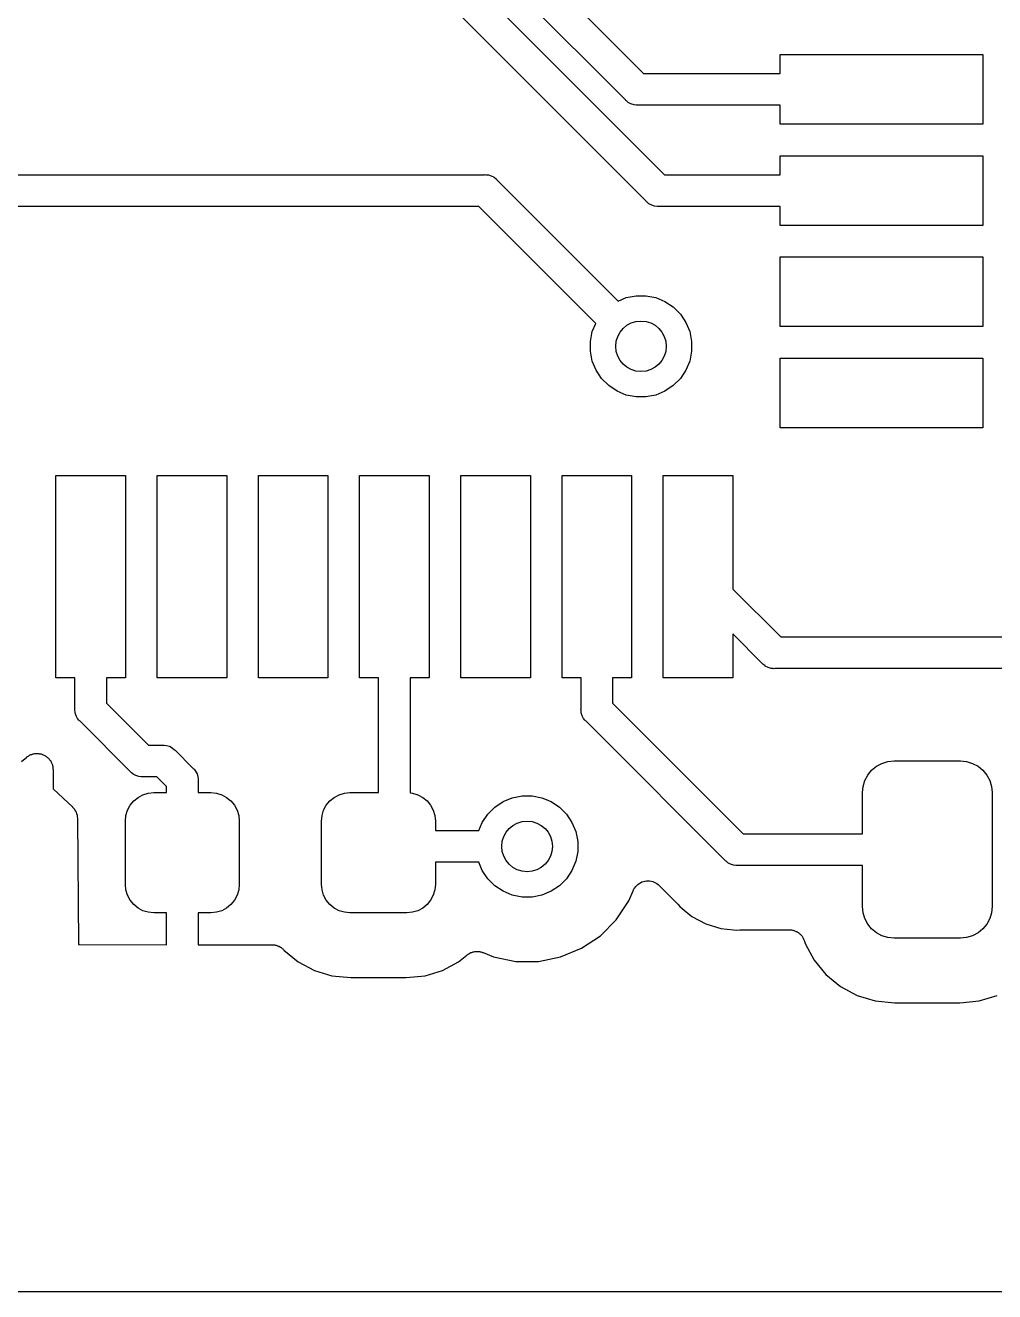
# Model space of a CAD drawing. Extents: x 83.1 to 154, y -94.5 to -68.3.
# Drawn here: x 117.38 to 125.05, y -94.47 to -84.46 of the extents above; entities that cross this region are included whole.
import ezdxf

# ---------------------------------------------------------------- set-up
doc = ezdxf.new("R2010")
doc.units = 0
doc.layers.add('BLACK', color=7, linetype='CONTINUOUS')

msp = doc.modelspace()

# ---------------------------------------------------------------- linework, layer by layer
at = {"layer": 'BLACK', "linetype": 'CONTINUOUS'}
for p, q in [((119.608, -82.1811), (122.271, -84.8443)), ((122.127, -85.0534), (119.431, -82.3579)), ((119.431, -82.641), (122.435, -85.6443)), ((122.29, -85.8533), (119.287, -82.85)), ((123.351, -84.8443), (123.351, -84.6943)), ((123.351, -84.6943), (124.951, -84.6943)), ((124.951, -84.6943), (124.951, -85.2443)), ((122.271, -84.8443), (123.351, -84.8443)), ((122.13, -85.0581), (122.127, -85.0534)), ((122.135, -85.062), (122.13, -85.0581)), ((122.146, -85.0708), (122.135, -85.062)), ((122.135, -85.062), (122.135, -85.062)), ((122.15, -85.0737), (122.146, -85.0708)), ((122.171, -85.0853), (122.15, -85.0737)), ((122.195, -85.0925), (122.171, -85.0853)), ((122.213, -85.0943), (122.195, -85.0925)), ((122.219, -85.0949), (122.213, -85.0943)), ((122.213, -85.0943), (122.213, -85.0943)), ((122.225, -85.0943), (122.219, -85.0949)), ((123.351, -85.0943), (122.225, -85.0943)), ((123.351, -85.2443), (123.351, -85.0943)), ((124.951, -85.2443), (123.351, -85.2443)), ((123.351, -85.6443), (123.351, -85.4943)), ((123.351, -85.4943), (124.951, -85.4943)), ((124.951, -85.4943), (124.951, -86.0443)), ((116.451, -85.6443), (121.013, -85.6443)), ((121.013, -85.6443), (121.019, -85.6437)), ((121.019, -85.6437), (121.025, -85.6443)), ((121.025, -85.6443), (121.025, -85.6443)), ((121.025, -85.6443), (121.044, -85.6461)), ((121.044, -85.6461), (121.067, -85.6533)), ((121.067, -85.6533), (121.089, -85.6649)), ((121.089, -85.6649), (121.108, -85.6805)), ((121.108, -85.6805), (121.112, -85.6853)), ((121.112, -85.6853), (122.069, -86.6421)), ((122.435, -85.6443), (123.351, -85.6443)), ((120.968, -85.8943), (116.451, -85.8943)), ((121.892, -86.8189), (120.968, -85.8943)), ((122.294, -85.8581), (122.29, -85.8533)), ((122.299, -85.862), (122.294, -85.8581)), ((122.313, -85.8737), (122.299, -85.862)), ((122.33, -85.8827), (122.313, -85.8737)), ((122.335, -85.8853), (122.33, -85.8827)), ((122.358, -85.8925), (122.335, -85.8853)), ((122.377, -85.8943), (122.358, -85.8925)), ((122.383, -85.8949), (122.377, -85.8943)), ((122.377, -85.8943), (122.377, -85.8943)), ((122.389, -85.8943), (122.383, -85.8949)), ((123.351, -85.8943), (122.389, -85.8943)), ((123.351, -86.0443), (123.351, -85.8943)), ((124.951, -86.0443), (123.351, -86.0443)), ((123.351, -86.8443), (123.351, -86.2943)), ((123.351, -86.2943), (124.951, -86.2943)), ((124.951, -86.2943), (124.951, -86.8443)), ((122.069, -86.6421), (122.133, -86.6154)), ((122.133, -86.6154), (122.211, -86.6)), ((122.211, -86.6), (122.289, -86.6)), ((122.289, -86.6), (122.367, -86.6154)), ((122.367, -86.6154), (122.439, -86.6455)), ((122.439, -86.6455), (122.505, -86.6893)), ((122.505, -86.6893), (122.561, -86.745)), ((121.865, -86.8833), (121.892, -86.8189)), ((122.561, -86.745), (122.604, -86.8105)), ((122.604, -86.8105), (122.635, -86.8833)), ((121.85, -86.9606), (121.865, -86.8833)), ((122.635, -86.8833), (122.65, -86.9606)), ((124.951, -86.8443), (123.351, -86.8443)), ((121.85, -87.0394), (121.85, -86.9606)), ((122.65, -86.9606), (122.65, -87.0394)), ((121.865, -87.1167), (121.85, -87.0394)), ((121.896, -87.1895), (121.865, -87.1167)), ((122.635, -87.1167), (122.604, -87.1895)), ((122.65, -87.0394), (122.635, -87.1167)), ((123.351, -87.6443), (123.351, -87.0943)), ((123.351, -87.0943), (124.951, -87.0943)), ((124.951, -87.0943), (124.951, -87.6443)), ((121.939, -87.255), (121.896, -87.1895)), ((122.604, -87.1895), (122.561, -87.255)), ((121.995, -87.3107), (121.939, -87.255)), ((122.061, -87.3545), (121.995, -87.3107)), ((122.505, -87.3107), (122.439, -87.3545)), ((122.561, -87.255), (122.505, -87.3107)), ((122.133, -87.3846), (122.061, -87.3545)), ((122.211, -87.4), (122.133, -87.3846)), ((122.289, -87.4), (122.211, -87.4)), ((122.367, -87.3846), (122.289, -87.4)), ((122.439, -87.3545), (122.367, -87.3846)), ((124.951, -87.6443), (123.351, -87.6443)), ((117.626, -89.6193), (117.626, -88.0193)), ((117.626, -88.0193), (118.176, -88.0193)), ((118.176, -88.0193), (118.176, -89.6193)), ((118.426, -89.6193), (118.426, -88.0193)), ((118.426, -88.0193), (118.976, -88.0193)), ((118.976, -88.0193), (118.976, -89.6193)), ((119.226, -89.6193), (119.226, -88.0193)), ((119.226, -88.0193), (119.776, -88.0193)), ((119.776, -88.0193), (119.776, -89.6193)), ((120.026, -89.6193), (120.026, -88.0193)), ((120.026, -88.0193), (120.576, -88.0193)), ((120.576, -88.0193), (120.576, -89.6193)), ((120.826, -89.6193), (120.826, -88.0193)), ((120.826, -88.0193), (121.376, -88.0193)), ((121.376, -88.0193), (121.376, -89.6193)), ((121.626, -89.6193), (121.626, -88.0193)), ((121.626, -88.0193), (122.176, -88.0193)), ((122.176, -88.0193), (122.176, -89.6193)), ((122.426, -89.6193), (122.426, -88.0193)), ((122.426, -88.0193), (122.976, -88.0193)), ((122.976, -88.0193), (122.976, -88.9175)), ((122.976, -88.9175), (123.354, -89.2958)), ((123.209, -89.5049), (122.976, -89.2711)), ((122.976, -89.2711), (122.976, -89.6193)), ((123.354, -89.2958), (128.802, -89.2958)), ((123.213, -89.5096), (123.209, -89.5049)), ((123.218, -89.5135), (123.213, -89.5096)), ((123.231, -89.5243), (123.218, -89.5135)), ((123.218, -89.5135), (123.218, -89.5135)), ((117.776, -89.6193), (117.626, -89.6193)), ((117.776, -89.8632), (117.776, -89.6193)), ((118.176, -89.6193), (118.026, -89.6193)), ((118.026, -89.6193), (118.026, -89.8175)), ((118.976, -89.6193), (118.426, -89.6193)), ((119.776, -89.6193), (119.226, -89.6193)), ((120.176, -89.6193), (120.026, -89.6193)), ((120.176, -90.525), (120.176, -89.6193)), ((120.576, -89.6193), (120.426, -89.6193)), ((120.426, -89.6193), (120.426, -90.5275)), ((121.376, -89.6193), (120.826, -89.6193)), ((121.776, -89.6193), (121.626, -89.6193)), ((121.776, -89.8632), (121.776, -89.6193)), ((122.176, -89.6193), (122.026, -89.6193)), ((122.026, -89.6193), (122.026, -89.8175)), ((122.976, -89.6193), (122.426, -89.6193)), ((123.232, -89.5252), (123.231, -89.5243)), ((123.254, -89.5369), (123.232, -89.5252)), ((123.278, -89.544), (123.254, -89.5369)), ((123.296, -89.5458), (123.278, -89.544)), ((123.302, -89.5464), (123.296, -89.5458)), ((123.296, -89.5458), (123.296, -89.5458)), ((123.308, -89.5458), (123.302, -89.5464)), ((128.847, -89.5458), (123.308, -89.5458)), ((118.026, -89.8175), (118.358, -90.15)), ((122.026, -89.8175), (122.068, -89.8602)), ((117.775, -89.8693), (117.776, -89.8632)), ((117.776, -89.8754), (117.775, -89.8693)), ((117.777, -89.8879), (117.776, -89.8754)), ((117.778, -89.8938), (117.777, -89.8879)), ((117.785, -89.9174), (117.778, -89.8938)), ((117.796, -89.9391), (117.785, -89.9174)), ((121.775, -89.8693), (121.776, -89.8632)), ((121.776, -89.8754), (121.775, -89.8693)), ((121.777, -89.8879), (121.776, -89.8754)), ((121.778, -89.8938), (121.777, -89.8879)), ((121.785, -89.9174), (121.778, -89.8938)), ((121.796, -89.9391), (121.785, -89.9174)), ((122.068, -89.8602), (122.068, -89.8603)), ((122.068, -89.8603), (123.058, -90.85)), ((117.807, -89.9518), (117.796, -89.9391)), ((117.812, -89.9581), (117.807, -89.9518)), ((117.817, -89.962), (117.812, -89.9581)), ((118.214, -90.3591), (117.817, -89.962)), ((121.807, -89.9518), (121.796, -89.9391)), ((121.812, -89.9581), (121.807, -89.9518)), ((121.817, -89.962), (121.812, -89.9581)), ((121.892, -90.037), (121.817, -89.962)), ((122.914, -91.0591), (121.892, -90.037)), ((121.892, -90.037), (121.892, -90.037)), ((117.435, -90.223), (117.441, -90.2206)), ((117.441, -90.2206), (117.446, -90.2195)), ((117.446, -90.2195), (117.452, -90.2178)), ((117.452, -90.2178), (117.459, -90.2172)), ((117.459, -90.2172), (117.465, -90.216)), ((117.465, -90.216), (117.471, -90.2161)), ((117.471, -90.2161), (117.477, -90.2155)), ((117.477, -90.2155), (117.483, -90.2162)), ((117.483, -90.2162), (117.49, -90.2163)), ((117.49, -90.2163), (117.496, -90.2175)), ((117.496, -90.2175), (117.501, -90.2181)), ((117.501, -90.2181), (117.508, -90.22)), ((117.508, -90.22), (117.514, -90.2214)), ((117.514, -90.2214), (117.519, -90.2237)), ((118.358, -90.15), (118.469, -90.15)), ((118.469, -90.15), (118.475, -90.1494)), ((118.475, -90.1494), (118.481, -90.15)), ((118.481, -90.15), (118.481, -90.15)), ((118.481, -90.15), (118.5, -90.1518)), ((118.5, -90.1518), (118.523, -90.159)), ((118.523, -90.159), (118.545, -90.1706)), ((118.545, -90.1706), (118.564, -90.1862)), ((118.564, -90.1862), (118.568, -90.191)), ((118.568, -90.191), (118.709, -90.3323)), ((117.353, -90.2789), (117.395, -90.2444)), ((117.395, -90.2444), (117.397, -90.2432)), ((117.397, -90.2432), (117.402, -90.24)), ((117.402, -90.24), (117.406, -90.2363)), ((117.406, -90.2363), (117.412, -90.2333)), ((117.412, -90.2333), (117.418, -90.2297)), ((117.418, -90.2297), (117.423, -90.2276)), ((117.423, -90.2276), (117.428, -90.2248)), ((117.428, -90.2248), (117.435, -90.223)), ((117.519, -90.2237), (117.525, -90.2254)), ((117.525, -90.2254), (117.531, -90.2285)), ((117.531, -90.2285), (117.537, -90.231)), ((117.537, -90.231), (117.542, -90.2344)), ((117.542, -90.2344), (117.547, -90.2372)), ((117.547, -90.2372), (117.552, -90.2413)), ((117.552, -90.2413), (117.557, -90.245)), ((117.557, -90.245), (117.561, -90.2492)), ((117.561, -90.2492), (117.566, -90.2529)), ((117.566, -90.2529), (117.57, -90.258)), ((117.57, -90.258), (117.575, -90.2626)), ((117.575, -90.2626), (117.578, -90.2676)), ((117.578, -90.2676), (117.582, -90.2721)), ((117.582, -90.2721), (117.585, -90.2779)), ((117.585, -90.2779), (117.588, -90.2833)), ((117.588, -90.2833), (117.591, -90.2888)), ((117.591, -90.2888), (117.593, -90.294)), ((117.593, -90.294), (117.595, -90.3002)), ((117.595, -90.3002), (117.598, -90.3063)), ((117.598, -90.3063), (117.599, -90.3121)), ((117.599, -90.3121), (117.601, -90.3177)), ((117.601, -90.3177), (117.601, -90.3242)), ((124.073, -90.3482), (124.111, -90.3171)), ((124.111, -90.3171), (124.154, -90.294)), ((124.154, -90.294), (124.201, -90.2798)), ((124.201, -90.2798), (124.25, -90.275)), ((124.25, -90.275), (124.775, -90.275)), ((124.775, -90.275), (124.824, -90.2798)), ((124.824, -90.2798), (124.871, -90.294)), ((124.871, -90.294), (124.914, -90.3171)), ((124.914, -90.3171), (124.952, -90.3482)), ((117.601, -90.3242), (117.602, -90.3306)), ((117.602, -90.3306), (117.602, -90.3365)), ((117.602, -90.3365), (117.603, -90.3424)), ((117.603, -90.3424), (117.603, -90.4869)), ((118.218, -90.3638), (118.214, -90.3591)), ((118.222, -90.3677), (118.218, -90.3638)), ((118.234, -90.3773), (118.222, -90.3677)), ((118.222, -90.3677), (118.222, -90.3677)), ((118.237, -90.3794), (118.234, -90.3773)), ((118.258, -90.391), (118.237, -90.3794)), ((118.282, -90.3982), (118.258, -90.391)), ((118.3, -90.4), (118.282, -90.3982)), ((118.306, -90.4006), (118.3, -90.4)), ((118.3, -90.4), (118.3, -90.4)), ((118.313, -90.4), (118.306, -90.4006)), ((118.423, -90.4), (118.313, -90.4)), ((118.5, -90.4768), (118.423, -90.4)), ((118.709, -90.3323), (118.714, -90.3362)), ((118.714, -90.3362), (118.718, -90.3409)), ((118.718, -90.3409), (118.729, -90.3552)), ((118.729, -90.3552), (118.736, -90.3681)), ((118.736, -90.3681), (118.741, -90.3769)), ((118.741, -90.3769), (118.748, -90.4005)), ((118.748, -90.4005), (118.75, -90.4189)), ((118.75, -90.4189), (118.75, -90.4189)), ((118.75, -90.4189), (118.751, -90.425)), ((124.019, -90.4293), (124.042, -90.3861)), ((124.042, -90.3861), (124.073, -90.3482)), ((124.952, -90.3482), (124.983, -90.3861)), ((124.983, -90.3861), (125.006, -90.4293)), ((117.603, -90.4869), (117.604, -90.4941)), ((117.604, -90.4941), (117.608, -90.4984)), ((117.608, -90.4984), (117.756, -90.6369)), ((118.5, -90.525), (118.5, -90.4768)), ((118.751, -90.425), (118.75, -90.4311)), ((118.75, -90.4311), (118.75, -90.525)), ((124, -90.525), (124.005, -90.4762)), ((124.005, -90.4762), (124.019, -90.4293)), ((125.006, -90.4293), (125.02, -90.4762)), ((125.02, -90.4762), (125.025, -90.525)), ((118.213, -90.625), (118.241, -90.5909)), ((118.241, -90.5909), (118.275, -90.5629)), ((118.275, -90.5629), (118.314, -90.5421)), ((118.314, -90.5421), (118.356, -90.5293)), ((118.356, -90.5293), (118.4, -90.525)), ((118.4, -90.525), (118.5, -90.525)), ((118.75, -90.525), (118.85, -90.525)), ((118.85, -90.525), (118.894, -90.5293)), ((118.894, -90.5293), (118.936, -90.5421)), ((118.936, -90.5421), (118.975, -90.5629)), ((118.975, -90.5629), (119.009, -90.5909)), ((119.009, -90.5909), (119.037, -90.625)), ((119.763, -90.625), (119.791, -90.5909)), ((119.791, -90.5909), (119.825, -90.5629)), ((119.825, -90.5629), (119.864, -90.5421)), ((119.864, -90.5421), (119.906, -90.5293)), ((119.906, -90.5293), (119.95, -90.525)), ((119.95, -90.525), (120.176, -90.525)), ((120.426, -90.5275), (120.444, -90.5293)), ((120.444, -90.5293), (120.486, -90.5421)), ((120.486, -90.5421), (120.525, -90.5629)), ((120.525, -90.5629), (120.559, -90.5909)), ((120.559, -90.5909), (120.587, -90.625)), ((121.095, -90.6393), (121.161, -90.5955)), ((121.161, -90.5955), (121.233, -90.5654)), ((121.233, -90.5654), (121.311, -90.55)), ((121.311, -90.55), (121.389, -90.55)), ((121.389, -90.55), (121.467, -90.5654)), ((121.467, -90.5654), (121.539, -90.5955)), ((121.539, -90.5955), (121.605, -90.6393)), ((124, -90.85), (124, -90.525)), ((125.025, -90.525), (125.025, -91.425)), ((117.756, -90.6369), (117.757, -90.6381)), ((117.757, -90.6381), (117.757, -90.6387)), ((117.757, -90.6387), (117.758, -90.6393)), ((117.758, -90.6393), (117.765, -90.6482)), ((117.765, -90.6482), (117.773, -90.657)), ((117.773, -90.657), (117.773, -90.6577)), ((117.773, -90.6577), (117.774, -90.6583)), ((117.774, -90.6583), (117.779, -90.6685)), ((117.779, -90.6685), (117.785, -90.6786)), ((117.785, -90.6786), (117.785, -90.6794)), ((117.785, -90.6794), (117.786, -90.6801)), ((117.786, -90.6801), (117.789, -90.6911)), ((117.789, -90.6911), (117.793, -90.7022)), ((117.793, -90.7022), (117.793, -90.703)), ((117.793, -90.703), (117.793, -90.7038)), ((117.793, -90.7038), (117.794, -90.7153)), ((117.794, -90.7153), (117.796, -90.7268)), ((118.175, -90.75), (118.179, -90.7061)), ((118.179, -90.7061), (118.192, -90.6639)), ((118.192, -90.6639), (118.213, -90.625)), ((119.037, -90.625), (119.058, -90.6639)), ((119.058, -90.6639), (119.071, -90.7061)), ((119.071, -90.7061), (119.075, -90.75)), ((119.725, -90.75), (119.729, -90.7061)), ((119.729, -90.7061), (119.742, -90.6639)), ((119.742, -90.6639), (119.763, -90.625)), ((120.587, -90.625), (120.608, -90.6639)), ((120.608, -90.6639), (120.621, -90.7061)), ((120.621, -90.7061), (120.625, -90.75)), ((120.996, -90.7605), (121.039, -90.695)), ((121.039, -90.695), (121.095, -90.6393)), ((121.605, -90.6393), (121.661, -90.695)), ((121.661, -90.695), (121.704, -90.7605)), ((117.796, -90.7268), (117.796, -90.7276)), ((117.796, -90.7276), (117.796, -90.7284)), ((117.796, -90.7284), (117.805, -91.72)), ((118.175, -91.25), (118.175, -90.75)), ((119.075, -90.75), (119.075, -91.25)), ((119.725, -91.25), (119.725, -90.75)), ((120.625, -90.75), (120.625, -90.825)), ((120.969, -90.825), (120.996, -90.7605)), ((121.704, -90.7605), (121.735, -90.8333)), ((120.625, -90.825), (120.969, -90.825)), ((121.735, -90.8333), (121.75, -90.9106)), ((121.75, -90.9106), (121.75, -90.9894)), ((123.058, -90.85), (124, -90.85)), ((121.75, -90.9894), (121.735, -91.0667)), ((120.969, -91.075), (120.625, -91.075)), ((120.625, -91.075), (120.625, -91.25)), ((120.996, -91.1395), (120.969, -91.075)), ((121.735, -91.0667), (121.704, -91.1395)), ((122.918, -91.0638), (122.914, -91.0591)), ((122.922, -91.0677), (122.918, -91.0638)), ((122.937, -91.0794), (122.922, -91.0677)), ((122.957, -91.0906), (122.937, -91.0794)), ((122.958, -91.091), (122.957, -91.0906)), ((122.982, -91.0982), (122.958, -91.091)), ((123, -91.1), (122.982, -91.0982)), ((123.006, -91.1006), (123, -91.1)), ((123, -91.1), (123, -91.1)), ((123.013, -91.1), (123.006, -91.1006)), ((124, -91.1), (123.013, -91.1)), ((124, -91.425), (124, -91.1)), ((121.039, -91.205), (120.996, -91.1395)), ((121.095, -91.2607), (121.039, -91.205)), ((121.661, -91.205), (121.605, -91.2607)), ((121.704, -91.1395), (121.661, -91.205)), ((122.282, -91.2238), (122.294, -91.2227)), ((122.294, -91.2227), (122.306, -91.2216)), ((122.306, -91.2216), (122.306, -91.2216)), ((122.306, -91.2216), (122.306, -91.2216)), ((122.306, -91.2216), (122.318, -91.2229)), ((118.179, -91.2939), (118.175, -91.25)), ((118.192, -91.3361), (118.179, -91.2939)), ((119.071, -91.2939), (119.058, -91.3361)), ((119.075, -91.25), (119.071, -91.2939)), ((119.729, -91.2939), (119.725, -91.25)), ((119.742, -91.3361), (119.729, -91.2939)), ((120.621, -91.2939), (120.608, -91.3361)), ((120.625, -91.25), (120.621, -91.2939)), ((121.161, -91.3045), (121.095, -91.2607)), ((121.233, -91.3346), (121.161, -91.3045)), ((121.539, -91.3045), (121.467, -91.3346)), ((121.605, -91.2607), (121.539, -91.3045)), ((122.155, -91.3801), (122.188, -91.3)), ((122.188, -91.2989), (122.189, -91.2983)), ((122.188, -91.299), (122.188, -91.2989)), ((122.188, -91.3), (122.188, -91.299)), ((122.188, -91.299), (122.188, -91.299)), ((122.189, -91.2983), (122.194, -91.2876)), ((122.194, -91.2876), (122.2, -91.2772)), ((122.2, -91.2769), (122.201, -91.2766)), ((122.2, -91.2772), (122.2, -91.2769)), ((122.201, -91.2766), (122.208, -91.2673)), ((122.208, -91.2673), (122.216, -91.2582)), ((122.216, -91.2577), (122.226, -91.2502)), ((122.216, -91.2579), (122.216, -91.2577)), ((122.216, -91.2582), (122.216, -91.2579)), ((122.226, -91.2502), (122.235, -91.2426)), ((122.235, -91.2426), (122.236, -91.2424)), ((122.236, -91.2422), (122.246, -91.2366)), ((122.236, -91.2424), (122.236, -91.2422)), ((122.246, -91.2366), (122.257, -91.231)), ((122.257, -91.231), (122.258, -91.2309)), ((122.258, -91.2307), (122.269, -91.2274)), ((122.258, -91.2309), (122.258, -91.2307)), ((122.269, -91.2274), (122.281, -91.2239)), ((122.281, -91.2239), (122.282, -91.2238)), ((122.281, -91.2239), (122.281, -91.2239)), ((122.318, -91.2229), (122.33, -91.2241)), ((122.33, -91.2241), (122.331, -91.2242)), ((122.331, -91.2242), (122.331, -91.2242)), ((122.331, -91.2242), (122.343, -91.2278)), ((122.343, -91.2278), (122.354, -91.2313)), ((122.354, -91.2313), (122.354, -91.2315)), ((122.354, -91.2315), (122.355, -91.2316)), ((122.355, -91.2316), (122.365, -91.2374)), ((122.365, -91.2374), (122.376, -91.243)), ((122.376, -91.243), (122.376, -91.2433)), ((122.376, -91.2433), (122.376, -91.2434)), ((122.376, -91.2434), (122.386, -91.2512)), ((122.386, -91.2512), (122.395, -91.2588)), ((122.395, -91.2588), (122.532, -91.3962)), ((118.213, -91.375), (118.192, -91.3361)), ((118.241, -91.4091), (118.213, -91.375)), ((118.275, -91.4371), (118.241, -91.4091)), ((119.009, -91.4091), (118.975, -91.4371)), ((119.037, -91.375), (119.009, -91.4091)), ((119.058, -91.3361), (119.037, -91.375)), ((119.763, -91.375), (119.742, -91.3361)), ((119.791, -91.4091), (119.763, -91.375)), ((119.825, -91.4371), (119.791, -91.4091)), ((120.559, -91.4091), (120.525, -91.4371)), ((120.587, -91.375), (120.559, -91.4091)), ((120.608, -91.3361), (120.587, -91.375)), ((121.311, -91.35), (121.233, -91.3346)), ((121.389, -91.35), (121.311, -91.35)), ((121.467, -91.3346), (121.389, -91.35)), ((122.055, -91.5288), (122.155, -91.3801)), ((122.532, -91.3962), (122.534, -91.3975)), ((122.534, -91.3975), (122.537, -91.4017)), ((122.537, -91.4017), (122.541, -91.4054)), ((122.541, -91.4054), (122.557, -91.4248)), ((118.314, -91.4579), (118.275, -91.4371)), ((118.356, -91.4707), (118.314, -91.4579)), ((118.4, -91.475), (118.356, -91.4707)), ((118.5, -91.475), (118.4, -91.475)), ((118.5, -91.7261), (118.5, -91.475)), ((118.85, -91.475), (118.75, -91.475)), ((118.75, -91.475), (118.75, -91.7262)), ((118.894, -91.4707), (118.85, -91.475)), ((118.936, -91.4579), (118.894, -91.4707)), ((118.975, -91.4371), (118.936, -91.4579)), ((119.864, -91.4579), (119.825, -91.4371)), ((119.906, -91.4707), (119.864, -91.4579)), ((119.95, -91.475), (119.906, -91.4707)), ((120.4, -91.475), (119.95, -91.475)), ((120.444, -91.4707), (120.4, -91.475)), ((120.486, -91.4579), (120.444, -91.4707)), ((120.525, -91.4371), (120.486, -91.4579)), ((122.557, -91.4248), (122.576, -91.4406)), ((122.576, -91.4406), (122.653, -91.5039)), ((122.653, -91.5039), (122.763, -91.5626)), ((124.005, -91.4738), (124, -91.425)), ((124.019, -91.5207), (124.005, -91.4738)), ((124.042, -91.5639), (124.019, -91.5207)), ((125.006, -91.5207), (124.983, -91.5639)), ((125.02, -91.4738), (125.006, -91.5207)), ((125.025, -91.425), (125.02, -91.4738)), ((121.929, -91.6553), (122.055, -91.5288)), ((122.763, -91.5626), (122.882, -91.5988)), ((122.882, -91.5988), (122.982, -91.6086)), ((122.982, -91.6086), (122.982, -91.6086)), ((122.982, -91.6086), (123.006, -91.6111)), ((123.006, -91.6111), (123.031, -91.6086)), ((123.031, -91.6086), (123.033, -91.6084)), ((123.033, -91.6084), (123.038, -91.6085)), ((123.038, -91.6085), (123.044, -91.608)), ((123.044, -91.608), (123.42, -91.608)), ((123.42, -91.608), (123.422, -91.608)), ((123.422, -91.608), (123.428, -91.6086)), ((123.428, -91.6086), (123.434, -91.6087)), ((123.434, -91.6087), (123.44, -91.61)), ((123.44, -91.61), (123.447, -91.6108)), ((123.447, -91.6108), (123.452, -91.6125)), ((123.452, -91.6125), (123.458, -91.6136)), ((123.458, -91.6136), (123.464, -91.6162)), ((123.464, -91.6162), (123.471, -91.6183)), ((123.471, -91.6183), (123.475, -91.621)), ((123.475, -91.621), (123.481, -91.6232)), ((124.073, -91.6018), (124.042, -91.5639)), ((124.111, -91.6329), (124.073, -91.6018)), ((124.952, -91.6018), (124.914, -91.6329)), ((124.983, -91.5639), (124.952, -91.6018)), ((117.805, -91.72), (117.805, -91.7254)), ((121.78, -91.7547), (121.929, -91.6553)), ((123.481, -91.6232), (123.486, -91.627)), ((123.486, -91.627), (123.492, -91.6302)), ((123.492, -91.6302), (123.497, -91.6339)), ((123.497, -91.6339), (123.501, -91.637)), ((123.501, -91.637), (123.506, -91.6418)), ((123.506, -91.6418), (123.511, -91.6461)), ((123.511, -91.6461), (123.515, -91.6506)), ((123.515, -91.6506), (123.519, -91.6546)), ((123.519, -91.6546), (123.523, -91.6602)), ((123.523, -91.6602), (123.527, -91.6655)), ((123.527, -91.6655), (123.529, -91.6705)), ((123.529, -91.6705), (123.533, -91.6752)), ((123.533, -91.6752), (123.535, -91.6815)), ((123.535, -91.6815), (123.538, -91.6874)), ((123.538, -91.6874), (123.54, -91.6929)), ((123.54, -91.6929), (123.542, -91.6981)), ((123.542, -91.6981), (123.547, -91.716)), ((123.547, -91.716), (123.618, -91.8475)), ((124.154, -91.656), (124.111, -91.6329)), ((124.201, -91.6702), (124.154, -91.656)), ((124.25, -91.675), (124.201, -91.6702)), ((124.775, -91.675), (124.25, -91.675)), ((124.824, -91.6702), (124.775, -91.675)), ((124.871, -91.656), (124.824, -91.6702)), ((124.914, -91.6329), (124.871, -91.656)), ((117.805, -91.7254), (117.811, -91.7259)), ((117.811, -91.7259), (118.5, -91.7261)), ((118.75, -91.7262), (119.334, -91.7264)), ((119.334, -91.7264), (119.336, -91.7264)), ((119.336, -91.7264), (119.341, -91.727)), ((119.341, -91.727), (119.347, -91.727)), ((119.347, -91.727), (119.354, -91.7284)), ((119.354, -91.7284), (119.36, -91.7291)), ((119.36, -91.7291), (119.366, -91.7308)), ((119.366, -91.7308), (119.371, -91.7319)), ((119.371, -91.7319), (119.378, -91.7346)), ((119.378, -91.7346), (119.384, -91.7366)), ((119.384, -91.7366), (119.389, -91.7393)), ((119.389, -91.7393), (119.394, -91.7415)), ((119.394, -91.7415), (119.4, -91.7453)), ((119.4, -91.7453), (119.406, -91.7486)), ((119.406, -91.7486), (119.41, -91.7522)), ((119.41, -91.7522), (119.415, -91.7552)), ((119.415, -91.7552), (119.42, -91.7601)), ((119.42, -91.7601), (119.425, -91.7645)), ((119.425, -91.7645), (119.428, -91.7683)), ((119.428, -91.7683), (119.541, -91.8615)), ((120.809, -91.8615), (120.874, -91.8082)), ((120.874, -91.8082), (120.875, -91.807)), ((120.875, -91.807), (120.88, -91.804)), ((120.88, -91.804), (120.884, -91.8004)), ((120.884, -91.8004), (120.89, -91.7972)), ((120.89, -91.7972), (120.896, -91.7935)), ((120.896, -91.7935), (120.901, -91.7915)), ((120.901, -91.7915), (120.906, -91.7888)), ((120.906, -91.7888), (120.912, -91.7869)), ((120.912, -91.7869), (120.919, -91.7844)), ((120.919, -91.7844), (120.924, -91.7833)), ((120.924, -91.7833), (120.93, -91.7817)), ((120.93, -91.7817), (120.936, -91.781)), ((120.936, -91.781), (120.943, -91.7798)), ((120.943, -91.7798), (120.949, -91.7799)), ((120.949, -91.7799), (120.954, -91.7793)), ((120.954, -91.7793), (120.961, -91.78)), ((120.961, -91.78), (120.968, -91.7801)), ((120.968, -91.7801), (120.973, -91.7812)), ((120.973, -91.7812), (120.979, -91.7818)), ((120.979, -91.7818), (120.986, -91.7838)), ((120.986, -91.7838), (120.992, -91.7852)), ((120.992, -91.7852), (120.997, -91.7874)), ((120.997, -91.7874), (121.003, -91.789)), ((121.003, -91.789), (121.085, -91.8231)), ((121.615, -91.8231), (121.78, -91.7547)), ((119.541, -91.8615), (119.669, -91.9295)), ((120.681, -91.9295), (120.809, -91.8615)), ((121.085, -91.8231), (121.261, -91.858)), ((121.261, -91.858), (121.439, -91.858)), ((121.439, -91.858), (121.615, -91.8231)), ((123.618, -91.8475), (123.712, -91.9627)), ((119.669, -91.9295), (119.807, -91.9713)), ((119.807, -91.9713), (119.956, -91.9861)), ((119.956, -91.9861), (120.394, -91.9861)), ((120.394, -91.9861), (120.543, -91.9713)), ((120.543, -91.9713), (120.681, -91.9295)), ((123.712, -91.9627), (123.828, -92.0573)), ((123.828, -92.0573), (123.959, -92.1276)), ((123.959, -92.1276), (124.102, -92.1708)), ((124.102, -92.1708), (124.256, -92.1861)), ((124.256, -92.1861), (124.769, -92.1861)), ((124.769, -92.1861), (124.923, -92.1708)), ((124.923, -92.1708), (125.066, -92.1276)), ((148.96, -94.467), (87.9455, -94.467))]:
    msp.add_line(p, q, dxfattribs=at)
at = {"layer": 'BLACK'}
for centre in [(122.25, -87), (121.35, -90.95)]:
    msp.add_circle(centre, 0.2, dxfattribs=at)

doc.saveas('drawing.dxf')
